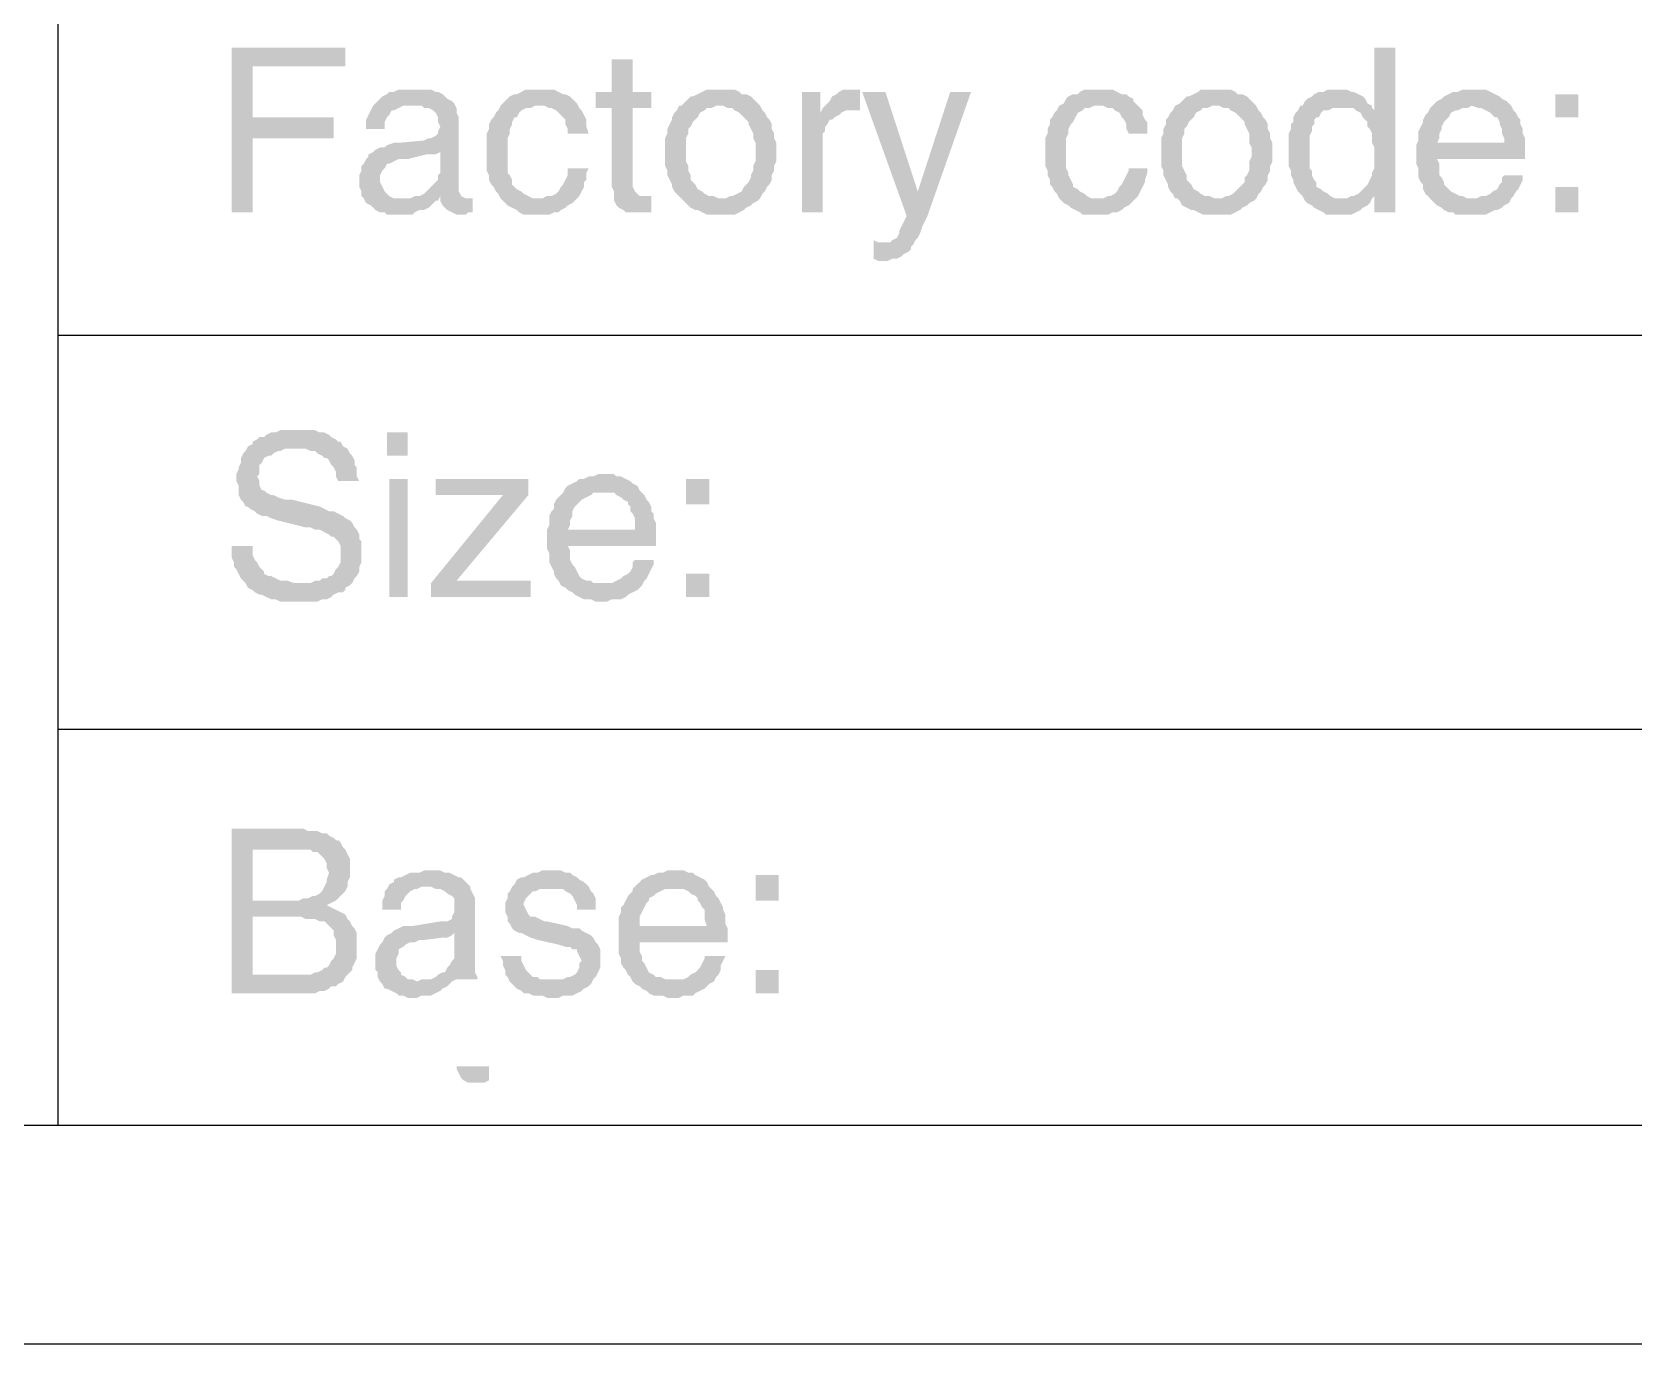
# Model space of a CAD drawing. Header units: inches. Extents: x 3613 to 8393, y -2205 to -794.
# Drawn here: x 7024.65 to 7055.84, y -1185.65 to -1160.09 of the extents above; entities that cross this region are included whole.
import ezdxf

# ---------------------------------------------------------------- set-up
doc = ezdxf.new("R2010")
doc.units = ezdxf.units.IN
doc.header["$MEASUREMENT"] = 0

msp = doc.modelspace()

# ---------------------------------------------------------------- hatches: boundary and pattern name
at = {"transparency": 33554559}
for points in [[(7030.744, -1160.4), (7028.532, -1160.4), (7028.532, -1163.604), (7028.939, -1163.604), (7028.939, -1162.16), (7030.518, -1162.16), (7030.518, -1161.754), (7028.939, -1161.754), (7028.939, -1160.761), (7030.744, -1160.761), (7030.744, -1160.581)], [(7051.189, -1160.4), (7050.782, -1160.4), (7050.782, -1161.619), (7050.421, -1161.619), (7050.512, -1161.664), (7050.557, -1161.754), (7050.602, -1161.799), (7050.647, -1161.844), (7050.647, -1161.935), (7050.692, -1161.98), (7050.737, -1162.07), (7050.737, -1162.25), (7050.782, -1162.341), (7050.782, -1162.747), (7050.737, -1162.837), (7050.737, -1162.882), (7050.692, -1162.973), (7050.647, -1163.063), (7050.602, -1163.108), (7050.602, -1163.108), (7050.512, -1163.198), (7050.467, -1163.243), (7050.376, -1163.288), (7050.782, -1163.288), (7050.782, -1163.604), (7051.189, -1163.604)], [(7036.34, -1160.626), (7035.934, -1160.626), (7035.934, -1161.258), (7035.618, -1161.258), (7035.618, -1161.573), (7035.934, -1161.573), (7035.934, -1163.108), (7035.979, -1163.198), (7035.979, -1163.379), (7036.024, -1163.469), (7036.069, -1163.514), (7036.069, -1163.514), (7036.16, -1163.559), (7036.205, -1163.604), (7036.701, -1163.604), (7036.701, -1163.288), (7036.476, -1163.288), (7036.43, -1163.243), (7036.385, -1163.198), (7036.34, -1163.108), (7036.34, -1161.573), (7036.701, -1161.573), (7036.701, -1161.258), (7036.34, -1161.258)], [(7032.865, -1161.483), (7032.053, -1161.528), (7032.233, -1161.528), (7032.278, -1161.573), (7032.369, -1161.573), (7032.459, -1161.619), (7032.504, -1161.664), (7032.549, -1161.754), (7032.549, -1161.844), (7032.594, -1161.935), (7032.594, -1161.935), (7032.549, -1162.025), (7032.549, -1162.07), (7032.504, -1162.115), (7032.414, -1162.16), (7032.369, -1162.16), (7032.278, -1162.205), (7031.782, -1162.25), (7031.692, -1162.25), (7031.556, -1162.296), (7031.511, -1162.341), (7031.421, -1162.341), (7031.331, -1162.386), (7032.594, -1162.431), (7032.594, -1162.837), (7032.594, -1162.837), (7032.549, -1162.882), (7032.549, -1162.973), (7032.504, -1163.018), (7032.414, -1163.108), (7032.369, -1163.153), (7032.323, -1163.198), (7032.278, -1163.243), (7032.188, -1163.288), (7032.098, -1163.288), (7032.007, -1163.334), (7031.105, -1163.334), (7031.15, -1163.424), (7031.24, -1163.469), (7031.285, -1163.514), (7031.331, -1163.559), (7031.421, -1163.604), (7031.511, -1163.604), (7031.556, -1163.65), (7032.053, -1163.65), (7032.098, -1163.604), (7032.188, -1163.559), (7032.278, -1163.559), (7032.369, -1163.514), (7032.414, -1163.469), (7032.504, -1163.379), (7032.549, -1163.379), (7032.594, -1163.288), (7033, -1163.288), (7032.955, -1163.198), (7032.955, -1161.754), (7032.91, -1161.664), (7032.91, -1161.573)], [(7032.098, -1161.212), (7031.782, -1161.212), (7031.692, -1161.258), (7031.601, -1161.258), (7031.556, -1161.303), (7031.466, -1161.348), (7031.421, -1161.393), (7031.376, -1161.438), (7031.331, -1161.483), (7031.285, -1161.528), (7031.24, -1161.619), (7031.195, -1161.709), (7031.15, -1161.799), (7031.15, -1161.98), (7031.511, -1161.98), (7031.511, -1161.844), (7031.556, -1161.754), (7031.601, -1161.709), (7031.646, -1161.619), (7031.692, -1161.619), (7031.782, -1161.573), (7031.872, -1161.528), (7032.053, -1161.528), (7032.865, -1161.483), (7032.82, -1161.438), (7032.73, -1161.393), (7032.684, -1161.348), (7032.639, -1161.303), (7032.549, -1161.258), (7032.504, -1161.258), (7032.414, -1161.212), (7032.188, -1161.212)], [(7034.535, -1161.212), (7034.264, -1161.212), (7034.174, -1161.258), (7034.084, -1161.303), (7034.038, -1161.303), (7033.948, -1161.348), (7033.903, -1161.393), (7033.813, -1161.483), (7033.768, -1161.528), (7034.625, -1161.528), (7034.715, -1161.573), (7034.761, -1161.573), (7034.851, -1161.619), (7034.896, -1161.664), (7034.986, -1161.754), (7035.031, -1161.799), (7035.031, -1161.889), (7035.076, -1161.98), (7035.076, -1162.07), (7035.483, -1162.07), (7035.438, -1161.935), (7035.438, -1161.799), (7035.392, -1161.709), (7035.347, -1161.619), (7035.302, -1161.573), (7035.257, -1161.483), (7035.212, -1161.438), (7035.167, -1161.393), (7035.122, -1161.348), (7035.031, -1161.303), (7034.986, -1161.303), (7034.896, -1161.258), (7034.806, -1161.212), (7034.625, -1161.212)], [(7038.055, -1161.212), (7037.784, -1161.212), (7037.694, -1161.258), (7037.604, -1161.303), (7037.514, -1161.348), (7037.468, -1161.348), (7037.378, -1161.438), (7037.333, -1161.483), (7037.288, -1161.528), (7037.243, -1161.528), (7037.198, -1161.619), (7037.153, -1161.664), (7037.107, -1161.754), (7037.107, -1161.799), (7037.062, -1161.889), (7037.017, -1161.98), (7037.017, -1162.07), (7036.972, -1162.16), (7036.972, -1162.431), (7036.972, -1162.702), (7037.017, -1162.792), (7037.017, -1162.882), (7037.062, -1162.973), (7037.107, -1163.063), (7037.107, -1163.108), (7037.153, -1163.198), (7037.198, -1163.243), (7037.288, -1163.334), (7038.055, -1163.334), (7038.01, -1163.334), (7037.92, -1163.288), (7037.83, -1163.288), (7037.739, -1163.243), (7037.694, -1163.198), (7037.604, -1163.153), (7037.559, -1163.063), (7037.514, -1163.018), (7037.468, -1162.973), (7037.468, -1162.882), (7037.423, -1162.792), (7037.423, -1162.702), (7037.378, -1162.611), (7037.378, -1162.16), (7037.423, -1162.07), (7037.423, -1161.98), (7037.468, -1161.935), (7037.514, -1161.844), (7037.559, -1161.799), (7037.604, -1161.754), (7037.649, -1161.664), (7037.739, -1161.619), (7037.784, -1161.573), (7037.875, -1161.573), (7037.965, -1161.528), (7038.822, -1161.528), (7038.777, -1161.483), (7038.687, -1161.393), (7038.642, -1161.348), (7038.552, -1161.303), (7038.461, -1161.303), (7038.416, -1161.258), (7038.326, -1161.212), (7038.145, -1161.212)], [(7039.996, -1161.258), (7039.635, -1161.258), (7039.635, -1163.604), (7040.041, -1163.604), (7040.041, -1162.07), (7040.086, -1162.025), (7040.086, -1161.935), (7040.131, -1161.889), (7040.176, -1161.799), (7040.222, -1161.799), (7040.267, -1161.754), (7040.357, -1161.709), (7039.996, -1161.664)], [(7040.673, -1161.212), (7040.447, -1161.212), (7040.357, -1161.258), (7040.312, -1161.303), (7040.222, -1161.348), (7040.176, -1161.438), (7040.131, -1161.483), (7040.086, -1161.528), (7040.041, -1161.573), (7040.673, -1161.619), (7040.763, -1161.619), (7040.763, -1161.212), (7040.763, -1161.212)], [(7041.26, -1161.258), (7040.808, -1161.258), (7041.666, -1163.65), (7041.891, -1163.198)], [(7042.929, -1161.258), (7042.523, -1161.258), (7041.891, -1163.198), (7041.666, -1163.65), (7041.666, -1163.695), (7041.666, -1163.695), (7041.621, -1163.785), (7041.576, -1163.875), (7041.53, -1163.965), (7041.53, -1164.011), (7041.485, -1164.101), (7041.395, -1164.146), (7041.35, -1164.191), (7041.26, -1164.191), (7041.801, -1164.236), (7041.846, -1164.146), (7041.891, -1164.101), (7041.937, -1164.011), (7041.982, -1163.875), (7042.027, -1163.785), (7042.072, -1163.695)], [(7045.412, -1161.212), (7045.141, -1161.212), (7045.051, -1161.258), (7045.006, -1161.303), (7044.915, -1161.303), (7044.825, -1161.348), (7044.78, -1161.393), (7044.735, -1161.483), (7044.644, -1161.528), (7045.502, -1161.528), (7045.592, -1161.573), (7045.683, -1161.573), (7045.728, -1161.619), (7045.818, -1161.664), (7045.863, -1161.754), (7045.908, -1161.799), (7045.953, -1161.889), (7045.953, -1161.98), (7045.998, -1162.07), (7046.36, -1162.07), (7046.36, -1161.844), (7046.314, -1161.799), (7046.269, -1161.709), (7046.269, -1161.619), (7046.224, -1161.573), (7046.134, -1161.483), (7046.089, -1161.438), (7046.089, -1161.393), (7045.998, -1161.348), (7045.953, -1161.303), (7045.863, -1161.303), (7045.773, -1161.258), (7045.683, -1161.212), (7045.502, -1161.212)], [(7047.713, -1161.212), (7047.398, -1161.212), (7047.352, -1161.258), (7047.262, -1161.303), (7047.172, -1161.348), (7047.127, -1161.348), (7047.037, -1161.438), (7046.991, -1161.483), (7046.901, -1161.528), (7046.901, -1161.528), (7046.856, -1161.619), (7046.811, -1161.664), (7046.766, -1161.754), (7046.721, -1161.799), (7046.721, -1161.889), (7046.675, -1161.98), (7046.675, -1162.07), (7046.63, -1162.16), (7046.63, -1162.431), (7046.63, -1162.702), (7046.675, -1162.792), (7046.675, -1162.882), (7046.721, -1162.973), (7046.766, -1163.063), (7046.766, -1163.108), (7046.811, -1163.198), (7046.856, -1163.243), (7046.901, -1163.334), (7047.713, -1163.334), (7047.668, -1163.334), (7047.578, -1163.288), (7047.488, -1163.288), (7047.398, -1163.243), (7047.352, -1163.198), (7047.262, -1163.153), (7047.217, -1163.063), (7047.172, -1163.018), (7047.127, -1162.973), (7047.127, -1162.882), (7047.082, -1162.792), (7047.037, -1162.702), (7047.037, -1162.16), (7047.082, -1162.07), (7047.082, -1161.98), (7047.127, -1161.935), (7047.172, -1161.844), (7047.217, -1161.799), (7047.262, -1161.754), (7047.307, -1161.664), (7047.398, -1161.619), (7047.443, -1161.573), (7047.533, -1161.573), (7047.623, -1161.528), (7048.481, -1161.528), (7048.436, -1161.483), (7048.345, -1161.393), (7048.3, -1161.348), (7048.21, -1161.303), (7048.12, -1161.303), (7048.075, -1161.258), (7047.984, -1161.212), (7047.804, -1161.212)], [(7050.06, -1161.212), (7049.88, -1161.212), (7049.79, -1161.258), (7049.699, -1161.258), (7049.609, -1161.303), (7049.564, -1161.348), (7049.474, -1161.393), (7049.429, -1161.438), (7049.383, -1161.528), (7049.338, -1161.528), (7050.151, -1161.573), (7050.376, -1161.573), (7050.421, -1161.619), (7050.782, -1161.619), (7050.737, -1161.573), (7050.737, -1161.528), (7050.647, -1161.483), (7050.602, -1161.393), (7050.557, -1161.348), (7050.467, -1161.303), (7050.376, -1161.258), (7050.331, -1161.258), (7050.241, -1161.212), (7050.151, -1161.212)], [(7052.723, -1161.212), (7052.497, -1161.212), (7052.407, -1161.258), (7052.317, -1161.258), (7052.227, -1161.303), (7052.136, -1161.348), (7052.091, -1161.393), (7052.001, -1161.438), (7051.956, -1161.483), (7051.911, -1161.528), (7052.678, -1161.528), (7052.813, -1161.573), (7052.859, -1161.573), (7052.949, -1161.619), (7053.039, -1161.664), (7053.084, -1161.709), (7053.129, -1161.754), (7053.174, -1161.754), (7053.22, -1161.844), (7053.22, -1161.889), (7053.265, -1161.98), (7053.265, -1162.07), (7053.31, -1162.16), (7053.31, -1162.25), (7052.001, -1162.25), (7051.595, -1162.296), (7051.595, -1162.657), (7051.64, -1162.747), (7051.64, -1162.927), (7051.685, -1163.018), (7051.73, -1163.063), (7051.73, -1163.153), (7051.775, -1163.243), (7051.821, -1163.288), (7051.866, -1163.334), (7052.678, -1163.334), (7052.588, -1163.334), (7052.497, -1163.288), (7052.452, -1163.288), (7052.362, -1163.243), (7052.272, -1163.198), (7052.227, -1163.153), (7052.182, -1163.108), (7052.136, -1163.063), (7052.136, -1163.018), (7052.091, -1162.927), (7052.046, -1162.882), (7052.046, -1162.657), (7052.001, -1162.566), (7053.716, -1162.566), (7053.716, -1162.16), (7053.671, -1162.07), (7053.671, -1161.98), (7053.626, -1161.889), (7053.626, -1161.799), (7053.581, -1161.754), (7053.536, -1161.664), (7053.49, -1161.619), (7053.445, -1161.528), (7053.4, -1161.483), (7053.355, -1161.438), (7053.265, -1161.393), (7053.22, -1161.348), (7053.129, -1161.303), (7053.039, -1161.258), (7052.949, -1161.212), (7052.813, -1161.212)], [(7054.754, -1161.754), (7054.754, -1161.303), (7054.303, -1161.303), (7054.303, -1161.754)], [(7033.768, -1161.528), (7033.723, -1161.619), (7033.677, -1161.664), (7033.632, -1161.754), (7033.587, -1161.799), (7033.542, -1161.889), (7033.542, -1161.98), (7033.497, -1162.07), (7033.497, -1162.792), (7033.542, -1162.882), (7033.542, -1162.973), (7033.587, -1163.063), (7033.632, -1163.108), (7033.677, -1163.198), (7033.723, -1163.243), (7033.768, -1163.334), (7034.49, -1163.334), (7034.399, -1163.334), (7034.309, -1163.288), (7034.219, -1163.243), (7034.174, -1163.198), (7034.084, -1163.153), (7034.038, -1163.108), (7033.993, -1163.063), (7033.993, -1162.973), (7033.948, -1162.882), (7033.903, -1162.837), (7033.903, -1162.16), (7033.948, -1162.07), (7033.948, -1161.98), (7033.993, -1161.889), (7033.993, -1161.844), (7034.038, -1161.754), (7034.084, -1161.754), (7034.129, -1161.664), (7034.174, -1161.619), (7034.264, -1161.573), (7034.354, -1161.573), (7034.445, -1161.528), (7034.535, -1161.528)], [(7038.822, -1161.528), (7038.055, -1161.528), (7038.1, -1161.528), (7038.191, -1161.573), (7038.281, -1161.573), (7038.326, -1161.619), (7038.416, -1161.664), (7038.461, -1161.709), (7038.552, -1161.799), (7038.597, -1161.844), (7038.597, -1161.889), (7038.642, -1161.98), (7038.687, -1162.07), (7038.687, -1162.16), (7038.732, -1162.25), (7038.732, -1162.611), (7038.687, -1162.702), (7038.687, -1162.792), (7038.642, -1162.882), (7038.642, -1162.927), (7038.597, -1163.018), (7038.552, -1163.063), (7038.507, -1163.108), (7038.461, -1163.198), (7038.371, -1163.243), (7038.281, -1163.288), (7038.236, -1163.288), (7038.145, -1163.334), (7037.288, -1163.334), (7037.333, -1163.379), (7037.423, -1163.469), (7037.468, -1163.514), (7037.559, -1163.559), (7037.604, -1163.559), (7037.694, -1163.604), (7037.784, -1163.65), (7038.326, -1163.65), (7038.416, -1163.604), (7038.507, -1163.559), (7038.552, -1163.514), (7038.642, -1163.469), (7038.687, -1163.424), (7038.777, -1163.379), (7038.822, -1163.334), (7038.822, -1163.334), (7038.868, -1163.243), (7038.913, -1163.198), (7038.958, -1163.108), (7039.003, -1163.063), (7039.048, -1162.973), (7039.048, -1162.882), (7039.093, -1162.792), (7039.093, -1162.702), (7039.138, -1162.611), (7039.138, -1162.431), (7039.138, -1162.25), (7039.093, -1162.16), (7039.093, -1162.07), (7039.048, -1161.98), (7039.048, -1161.889), (7039.003, -1161.799), (7038.958, -1161.754), (7038.913, -1161.664), (7038.868, -1161.619)], [(7040.041, -1161.573), (7039.996, -1161.664), (7040.357, -1161.709), (7040.402, -1161.664), (7040.492, -1161.619), (7040.673, -1161.619)], [(7044.644, -1161.528), (7044.599, -1161.619), (7044.554, -1161.664), (7044.509, -1161.754), (7044.464, -1161.799), (7044.464, -1161.889), (7044.419, -1161.98), (7044.419, -1162.07), (7044.374, -1162.16), (7044.374, -1162.702), (7044.419, -1162.792), (7044.419, -1162.882), (7044.464, -1162.973), (7044.464, -1163.063), (7044.509, -1163.108), (7044.554, -1163.198), (7044.599, -1163.243), (7044.644, -1163.334), (7045.412, -1163.334), (7045.276, -1163.334), (7045.186, -1163.288), (7045.141, -1163.243), (7045.051, -1163.198), (7045.006, -1163.153), (7044.915, -1163.108), (7044.915, -1163.063), (7044.87, -1162.973), (7044.825, -1162.882), (7044.825, -1162.837), (7044.78, -1162.747), (7044.78, -1162.16), (7044.825, -1162.07), (7044.825, -1161.98), (7044.87, -1161.889), (7044.915, -1161.844), (7044.96, -1161.754), (7044.96, -1161.754), (7045.006, -1161.664), (7045.096, -1161.619), (7045.141, -1161.573), (7045.231, -1161.573), (7045.321, -1161.528), (7045.412, -1161.528)], [(7048.481, -1161.528), (7047.713, -1161.528), (7047.759, -1161.528), (7047.849, -1161.573), (7047.939, -1161.573), (7047.984, -1161.619), (7048.075, -1161.664), (7048.12, -1161.709), (7048.21, -1161.799), (7048.255, -1161.844), (7048.255, -1161.889), (7048.3, -1161.98), (7048.345, -1162.07), (7048.345, -1162.25), (7048.39, -1162.341), (7048.39, -1162.521), (7048.345, -1162.611), (7048.345, -1162.792), (7048.3, -1162.882), (7048.255, -1162.927), (7048.255, -1163.018), (7048.21, -1163.063), (7048.165, -1163.108), (7048.075, -1163.198), (7048.029, -1163.243), (7047.939, -1163.288), (7047.894, -1163.288), (7047.804, -1163.334), (7046.946, -1163.334), (7046.991, -1163.379), (7047.037, -1163.469), (7047.127, -1163.514), (7047.217, -1163.559), (7047.262, -1163.559), (7047.352, -1163.604), (7047.443, -1163.65), (7047.984, -1163.65), (7048.075, -1163.604), (7048.165, -1163.559), (7048.21, -1163.514), (7048.3, -1163.469), (7048.345, -1163.424), (7048.436, -1163.379), (7048.481, -1163.334), (7048.481, -1163.334), (7048.526, -1163.243), (7048.571, -1163.198), (7048.616, -1163.108), (7048.661, -1163.063), (7048.706, -1162.973), (7048.706, -1162.882), (7048.752, -1162.792), (7048.752, -1162.702), (7048.797, -1162.611), (7048.797, -1162.431), (7048.797, -1162.25), (7048.752, -1162.16), (7048.752, -1162.07), (7048.706, -1161.98), (7048.706, -1161.889), (7048.661, -1161.799), (7048.616, -1161.754), (7048.571, -1161.664), (7048.526, -1161.619)], [(7049.338, -1161.528), (7049.293, -1161.619), (7049.248, -1161.664), (7049.203, -1161.754), (7049.203, -1161.844), (7049.158, -1161.889), (7049.158, -1161.98), (7049.113, -1162.07), (7049.113, -1162.702), (7049.158, -1162.792), (7049.158, -1162.882), (7049.203, -1162.973), (7049.203, -1163.018), (7049.248, -1163.108), (7049.293, -1163.198), (7049.338, -1163.243), (7049.383, -1163.288), (7049.429, -1163.379), (7049.474, -1163.424), (7049.564, -1163.469), (7049.609, -1163.514), (7049.699, -1163.559), (7049.79, -1163.604), (7049.835, -1163.65), (7050.331, -1163.65), (7050.421, -1163.604), (7050.512, -1163.559), (7050.557, -1163.514), (7050.647, -1163.469), (7050.692, -1163.424), (7050.737, -1163.334), (7050.015, -1163.334), (7049.925, -1163.288), (7049.88, -1163.243), (7049.79, -1163.198), (7049.744, -1163.153), (7049.654, -1163.108), (7049.654, -1163.018), (7049.609, -1162.973), (7049.564, -1162.882), (7049.564, -1162.792), (7049.519, -1162.747), (7049.519, -1162.115), (7049.564, -1162.025), (7049.564, -1161.935), (7049.609, -1161.889), (7049.609, -1161.799), (7049.654, -1161.754), (7049.699, -1161.754), (7049.744, -1161.664), (7049.79, -1161.619), (7049.88, -1161.619), (7049.97, -1161.573), (7050.151, -1161.573)], [(7051.911, -1161.528), (7051.866, -1161.573), (7051.821, -1161.664), (7051.775, -1161.709), (7051.73, -1161.799), (7051.73, -1161.844), (7051.685, -1161.935), (7051.64, -1162.025), (7051.64, -1162.205), (7051.595, -1162.296), (7052.001, -1162.25), (7052.046, -1162.16), (7052.046, -1162.07), (7052.091, -1161.98), (7052.091, -1161.935), (7052.136, -1161.844), (7052.182, -1161.799), (7052.227, -1161.754), (7052.272, -1161.664), (7052.362, -1161.619), (7052.407, -1161.619), (7052.497, -1161.573), (7052.588, -1161.573), (7052.678, -1161.528)], [(7031.331, -1162.386), (7031.285, -1162.431), (7031.195, -1162.476), (7031.195, -1162.521), (7031.15, -1162.566), (7031.105, -1162.657), (7031.06, -1162.702), (7031.06, -1162.792), (7031.015, -1162.882), (7031.015, -1163.108), (7031.06, -1163.198), (7031.06, -1163.288), (7031.105, -1163.334), (7031.827, -1163.334), (7031.692, -1163.334), (7031.601, -1163.288), (7031.556, -1163.243), (7031.511, -1163.198), (7031.466, -1163.108), (7031.421, -1163.018), (7031.421, -1162.882), (7031.466, -1162.792), (7031.511, -1162.747), (7031.556, -1162.657), (7031.601, -1162.657), (7031.692, -1162.611), (7031.782, -1162.566), (7031.962, -1162.566), (7032.323, -1162.476), (7032.504, -1162.476), (7032.594, -1162.431)], [(7035.483, -1162.747), (7035.076, -1162.747), (7035.076, -1162.882), (7035.031, -1162.973), (7034.986, -1163.063), (7034.941, -1163.108), (7034.896, -1163.198), (7034.851, -1163.243), (7034.761, -1163.288), (7034.67, -1163.288), (7034.58, -1163.334), (7033.768, -1163.334), (7033.813, -1163.379), (7033.858, -1163.424), (7033.903, -1163.469), (7033.993, -1163.514), (7034.084, -1163.559), (7034.129, -1163.604), (7034.219, -1163.65), (7034.715, -1163.65), (7034.806, -1163.604), (7034.896, -1163.604), (7034.941, -1163.559), (7035.031, -1163.514), (7035.076, -1163.469), (7035.167, -1163.424), (7035.212, -1163.379), (7035.257, -1163.334), (7035.302, -1163.288), (7035.347, -1163.198), (7035.392, -1163.108), (7035.392, -1163.018), (7035.438, -1162.973), (7035.438, -1162.837)], [(7046.36, -1162.747), (7045.998, -1162.747), (7045.998, -1162.792), (7045.953, -1162.882), (7045.908, -1162.973), (7045.863, -1163.063), (7045.818, -1163.108), (7045.773, -1163.198), (7045.728, -1163.243), (7045.637, -1163.288), (7045.592, -1163.288), (7045.502, -1163.334), (7044.644, -1163.334), (7044.69, -1163.379), (7044.735, -1163.424), (7044.825, -1163.469), (7044.87, -1163.514), (7044.96, -1163.559), (7045.051, -1163.604), (7045.096, -1163.65), (7045.592, -1163.65), (7045.683, -1163.604), (7045.773, -1163.604), (7045.863, -1163.559), (7045.908, -1163.514), (7045.998, -1163.469), (7046.044, -1163.424), (7046.089, -1163.379), (7046.134, -1163.334), (7046.179, -1163.288), (7046.224, -1163.198), (7046.269, -1163.108), (7046.314, -1163.018), (7046.314, -1162.973), (7046.36, -1162.837)], [(7053.671, -1162.882), (7053.31, -1162.882), (7053.265, -1162.927), (7053.265, -1163.018), (7053.22, -1163.063), (7053.174, -1163.153), (7053.084, -1163.198), (7053.039, -1163.243), (7052.949, -1163.288), (7052.859, -1163.288), (7052.768, -1163.334), (7051.866, -1163.334), (7051.956, -1163.424), (7052.001, -1163.469), (7052.091, -1163.514), (7052.136, -1163.559), (7052.227, -1163.604), (7052.317, -1163.604), (7052.362, -1163.65), (7052.949, -1163.65), (7053.039, -1163.604), (7053.129, -1163.559), (7053.174, -1163.559), (7053.265, -1163.514), (7053.31, -1163.469), (7053.4, -1163.424), (7053.445, -1163.334), (7053.49, -1163.288), (7053.536, -1163.198), (7053.581, -1163.153), (7053.626, -1163.063), (7053.671, -1162.973)], [(7033, -1163.288), (7032.594, -1163.288), (7032.594, -1163.379), (7033.091, -1163.334), (7033.091, -1163.334)], [(7033.226, -1163.334), (7033.091, -1163.334), (7032.594, -1163.379), (7032.639, -1163.469), (7032.684, -1163.514), (7032.684, -1163.514), (7032.73, -1163.559), (7032.82, -1163.604), (7032.91, -1163.65), (7033.091, -1163.65), (7033.136, -1163.604), (7033.226, -1163.604)], [(7050.376, -1163.288), (7050.331, -1163.288), (7050.241, -1163.334), (7050.151, -1163.334), (7050.737, -1163.334), (7050.782, -1163.288)], [(7054.754, -1163.604), (7054.754, -1163.108), (7054.303, -1163.108), (7054.303, -1163.604)], [(7041.034, -1164.146), (7041.034, -1164.507), (7041.034, -1164.507), (7041.124, -1164.552), (7041.305, -1164.552), (7041.395, -1164.507), (7041.485, -1164.507), (7041.576, -1164.462), (7041.621, -1164.417), (7041.711, -1164.372), (7041.756, -1164.327), (7041.756, -1164.281), (7041.801, -1164.236), (7041.26, -1164.191), (7041.124, -1164.191)], [(7029.796, -1167.847), (7029.48, -1167.847), (7029.39, -1167.892), (7029.3, -1167.892), (7029.209, -1167.937), (7029.164, -1167.982), (7029.074, -1167.982), (7029.029, -1168.027), (7028.939, -1168.072), (7028.939, -1168.118), (7028.848, -1168.163), (7029.796, -1168.208), (7029.977, -1168.208), (7030.067, -1168.253), (7030.157, -1168.253), (7030.202, -1168.298), (7030.292, -1168.343), (7030.338, -1168.388), (7030.383, -1168.388), (7030.428, -1168.434), (7030.473, -1168.524), (7030.518, -1168.569), (7030.563, -1168.659), (7030.563, -1168.749), (7030.608, -1168.84), (7031.015, -1168.84), (7030.969, -1168.749), (7030.969, -1168.569), (7030.924, -1168.524), (7030.924, -1168.434), (7030.879, -1168.343), (7030.834, -1168.298), (7030.789, -1168.208), (7030.699, -1168.163), (7030.654, -1168.072), (7030.608, -1168.072), (7030.563, -1168.027), (7030.473, -1167.982), (7030.428, -1167.937), (7030.338, -1167.892), (7030.247, -1167.892), (7030.157, -1167.847), (7029.886, -1167.847)], [(7031.962, -1168.343), (7031.962, -1167.892), (7031.556, -1167.892), (7031.556, -1168.343)], [(7028.848, -1168.163), (7028.803, -1168.253), (7028.758, -1168.298), (7028.713, -1168.388), (7028.713, -1168.479), (7028.668, -1168.569), (7028.668, -1168.614), (7028.623, -1168.704), (7028.623, -1168.84), (7028.623, -1168.84), (7028.668, -1168.93), (7028.668, -1169.111), (7028.713, -1169.201), (7028.758, -1169.246), (7028.803, -1169.336), (7028.848, -1169.336), (7028.893, -1169.381), (7028.984, -1169.426), (7029.029, -1169.472), (7029.119, -1169.517), (7029.209, -1169.517), (7029.3, -1169.562), (7029.435, -1169.607), (7029.977, -1169.742), (7030.067, -1169.742), (7030.157, -1169.787), (7030.247, -1169.787), (7030.338, -1169.833), (7030.428, -1169.878), (7030.473, -1169.923), (7030.518, -1169.923), (7030.563, -1169.968), (7030.608, -1170.013), (7030.654, -1170.103), (7030.654, -1170.419), (7030.608, -1170.51), (7030.563, -1170.555), (7030.518, -1170.645), (7030.473, -1170.69), (7030.428, -1170.69), (7030.383, -1170.735), (7030.292, -1170.735), (7030.247, -1170.78), (7030.157, -1170.78), (7030.067, -1170.826), (7028.803, -1170.826), (7028.848, -1170.916), (7028.939, -1170.961), (7028.984, -1171.006), (7029.074, -1171.051), (7029.119, -1171.051), (7029.209, -1171.096), (7029.3, -1171.141), (7029.39, -1171.141), (7029.48, -1171.187), (7030.202, -1171.187), (7030.292, -1171.141), (7030.383, -1171.141), (7030.473, -1171.096), (7030.518, -1171.051), (7030.608, -1171.006), (7030.699, -1171.006), (7030.744, -1170.961), (7030.744, -1170.916), (7030.834, -1170.871), (7030.879, -1170.826), (7030.924, -1170.735), (7030.969, -1170.69), (7031.015, -1170.6), (7031.015, -1170.51), (7031.06, -1170.419), (7031.06, -1170.239), (7031.06, -1170.013), (7031.015, -1169.968), (7031.015, -1169.878), (7030.969, -1169.787), (7030.924, -1169.742), (7030.879, -1169.652), (7030.879, -1169.652), (7030.834, -1169.607), (7030.744, -1169.562), (7030.699, -1169.517), (7030.608, -1169.472), (7030.518, -1169.426), (7030.428, -1169.426), (7030.338, -1169.381), (7030.247, -1169.336), (7029.706, -1169.201), (7029.57, -1169.201), (7029.435, -1169.156), (7029.345, -1169.111), (7029.3, -1169.111), (7029.209, -1169.065), (7029.164, -1169.02), (7029.119, -1169.02), (7029.074, -1168.93), (7029.074, -1168.84), (7029.029, -1168.749), (7029.074, -1168.704), (7029.074, -1168.524), (7029.119, -1168.479), (7029.164, -1168.388), (7029.254, -1168.343), (7029.3, -1168.343), (7029.345, -1168.298), (7029.435, -1168.253), (7029.48, -1168.253), (7029.57, -1168.208), (7029.796, -1168.208)], [(7031.962, -1171.096), (7031.962, -1168.795), (7031.601, -1168.795), (7031.601, -1171.096)], [(7034.309, -1168.795), (7032.504, -1168.795), (7032.504, -1169.111), (7033.813, -1169.111), (7032.414, -1170.826), (7032.414, -1171.096), (7034.354, -1171.096), (7034.354, -1170.78), (7032.91, -1170.78), (7034.309, -1169.111), (7034.309, -1168.93)], [(7035.799, -1168.704), (7035.663, -1168.704), (7035.573, -1168.749), (7035.483, -1168.749), (7035.392, -1168.795), (7035.302, -1168.795), (7035.257, -1168.84), (7035.167, -1168.885), (7035.076, -1168.93), (7035.031, -1168.975), (7034.986, -1169.065), (7035.979, -1169.065), (7036.024, -1169.111), (7036.115, -1169.156), (7036.16, -1169.201), (7036.25, -1169.246), (7036.25, -1169.291), (7036.295, -1169.336), (7036.295, -1169.426), (7036.34, -1169.472), (7036.385, -1169.562), (7036.385, -1169.787), (7034.67, -1169.787), (7034.67, -1170.149), (7034.715, -1170.239), (7034.715, -1170.419), (7034.761, -1170.51), (7034.806, -1170.6), (7034.806, -1170.645), (7034.851, -1170.735), (7034.896, -1170.78), (7034.941, -1170.871), (7035.753, -1170.826), (7035.573, -1170.826), (7035.528, -1170.78), (7035.438, -1170.78), (7035.347, -1170.735), (7035.302, -1170.69), (7035.257, -1170.6), (7035.257, -1170.6), (7035.212, -1170.51), (7035.167, -1170.464), (7035.122, -1170.374), (7035.122, -1170.194), (7035.076, -1170.103), (7036.791, -1170.103), (7036.791, -1169.652), (7036.746, -1169.562), (7036.746, -1169.472), (7036.701, -1169.426), (7036.701, -1169.336), (7036.656, -1169.246), (7036.611, -1169.201), (7036.566, -1169.111), (7036.521, -1169.065), (7036.476, -1169.02), (7036.43, -1168.93), (7036.34, -1168.885), (7036.295, -1168.84), (7036.205, -1168.795), (7036.115, -1168.749), (7036.024, -1168.749), (7035.979, -1168.704), (7035.889, -1168.704)], [(7037.83, -1169.291), (7037.83, -1168.795), (7037.378, -1168.795), (7037.378, -1169.291)], [(7034.986, -1169.065), (7034.941, -1169.111), (7034.896, -1169.156), (7034.851, -1169.201), (7034.806, -1169.291), (7034.806, -1169.381), (7034.761, -1169.426), (7034.715, -1169.517), (7034.715, -1169.697), (7034.67, -1169.787), (7035.076, -1169.787), (7035.122, -1169.697), (7035.122, -1169.607), (7035.167, -1169.517), (7035.167, -1169.426), (7035.212, -1169.336), (7035.257, -1169.291), (7035.302, -1169.246), (7035.347, -1169.201), (7035.438, -1169.156), (7035.528, -1169.111), (7035.573, -1169.065), (7035.753, -1169.065)], [(7028.939, -1170.103), (7028.532, -1170.103), (7028.532, -1170.329), (7028.577, -1170.419), (7028.577, -1170.51), (7028.623, -1170.555), (7028.668, -1170.645), (7028.713, -1170.735), (7028.758, -1170.78), (7028.803, -1170.826), (7029.841, -1170.826), (7029.751, -1170.826), (7029.615, -1170.78), (7029.48, -1170.78), (7029.39, -1170.735), (7029.3, -1170.69), (7029.254, -1170.69), (7029.164, -1170.645), (7029.164, -1170.6), (7029.119, -1170.555), (7029.074, -1170.51), (7029.029, -1170.419), (7028.984, -1170.374), (7028.939, -1170.284), (7028.939, -1170.194)], [(7036.746, -1170.374), (7036.385, -1170.374), (7036.34, -1170.419), (7036.34, -1170.51), (7036.295, -1170.6), (7036.25, -1170.645), (7036.16, -1170.69), (7036.115, -1170.735), (7036.024, -1170.78), (7035.934, -1170.826), (7035.753, -1170.826), (7034.941, -1170.871), (7034.941, -1170.871), (7035.031, -1170.916), (7035.076, -1170.961), (7035.167, -1171.006), (7035.212, -1171.051), (7035.302, -1171.096), (7035.392, -1171.141), (7035.528, -1171.141), (7035.618, -1171.187), (7035.844, -1171.187), (7035.934, -1171.141), (7036.115, -1171.141), (7036.205, -1171.096), (7036.25, -1171.051), (7036.34, -1171.006), (7036.43, -1170.961), (7036.476, -1170.916), (7036.521, -1170.871), (7036.566, -1170.78), (7036.611, -1170.735), (7036.656, -1170.645), (7036.701, -1170.555), (7036.746, -1170.464)], [(7037.83, -1171.096), (7037.83, -1170.645), (7037.378, -1170.645), (7037.378, -1171.096)], [(7029.931, -1175.61), (7028.532, -1175.61), (7028.532, -1178.814), (7030.157, -1178.814), (7030.247, -1178.769), (7030.338, -1178.769), (7030.428, -1178.724), (7030.473, -1178.679), (7030.563, -1178.679), (7030.608, -1178.633), (7030.699, -1178.588), (7030.699, -1178.588), (7030.744, -1178.498), (7028.939, -1178.453), (7028.939, -1177.325), (7029.796, -1177.325), (7030.744, -1177.279), (7030.654, -1177.234), (7030.654, -1177.234), (7030.563, -1177.189), (7030.473, -1177.144), (7030.383, -1177.099), (7030.473, -1177.054), (7030.563, -1177.009), (7028.939, -1177.009), (7028.939, -1176.016), (7029.796, -1176.016), (7030.699, -1175.971), (7030.654, -1175.88), (7030.608, -1175.835), (7030.563, -1175.835), (7030.518, -1175.79), (7030.428, -1175.745), (7030.383, -1175.7), (7030.292, -1175.7), (7030.202, -1175.655), (7030.022, -1175.655)], [(7030.699, -1175.971), (7029.796, -1176.016), (7030.067, -1176.016), (7030.112, -1176.061), (7030.202, -1176.061), (7030.247, -1176.106), (7030.292, -1176.151), (7030.338, -1176.196), (7030.383, -1176.287), (7030.383, -1176.377), (7030.428, -1176.467), (7030.428, -1176.467), (7030.383, -1176.602), (7030.383, -1176.648), (7030.338, -1176.738), (7030.292, -1176.828), (7030.247, -1176.873), (7030.247, -1176.873), (7030.157, -1176.918), (7030.112, -1176.918), (7030.022, -1176.964), (7029.931, -1176.964), (7029.841, -1177.009), (7028.939, -1177.009), (7030.563, -1177.009), (7030.654, -1176.918), (7030.699, -1176.873), (7030.744, -1176.828), (7030.789, -1176.738), (7030.789, -1176.648), (7030.834, -1176.557), (7030.834, -1176.377), (7030.834, -1176.196), (7030.789, -1176.106), (7030.744, -1176.016)], [(7032.414, -1176.422), (7032.278, -1176.422), (7032.188, -1176.467), (7032.007, -1176.467), (7031.917, -1176.512), (7031.827, -1176.557), (7031.782, -1176.557), (7031.692, -1176.602), (7031.692, -1176.648), (7031.601, -1176.693), (7031.556, -1176.783), (7031.511, -1176.828), (7031.511, -1176.918), (7031.466, -1177.009), (7031.466, -1177.189), (7031.827, -1177.189), (7031.827, -1177.054), (7031.872, -1177.009), (7031.917, -1176.918), (7031.962, -1176.873), (7032.007, -1176.828), (7032.098, -1176.783), (7032.143, -1176.783), (7032.233, -1176.738), (7033.181, -1176.738), (7033.091, -1176.648), (7033.046, -1176.602), (7033, -1176.557), (7032.955, -1176.557), (7032.865, -1176.512), (7032.775, -1176.467), (7032.684, -1176.467), (7032.594, -1176.422), (7032.504, -1176.422)], [(7034.715, -1176.422), (7034.58, -1176.422), (7034.49, -1176.467), (7034.399, -1176.467), (7034.309, -1176.512), (7034.219, -1176.557), (7034.174, -1176.557), (7034.084, -1176.602), (7034.038, -1176.693), (7033.993, -1176.738), (7033.948, -1176.828), (7033.903, -1176.873), (7033.903, -1176.964), (7033.858, -1177.054), (7033.858, -1177.234), (7033.903, -1177.325), (7033.903, -1177.415), (7033.948, -1177.46), (7033.993, -1177.55), (7034.038, -1177.595), (7034.129, -1177.64), (7034.174, -1177.64), (7034.264, -1177.686), (7034.354, -1177.731), (7034.49, -1177.776), (7034.896, -1177.866), (7034.896, -1177.866), (7035.031, -1177.911), (7035.122, -1177.911), (7035.167, -1177.956), (7035.257, -1177.956), (7035.257, -1178.002), (7035.302, -1178.092), (7035.347, -1178.182), (7035.302, -1178.227), (7035.302, -1178.317), (7035.257, -1178.408), (7035.212, -1178.453), (7035.122, -1178.498), (7035.076, -1178.498), (7034.986, -1178.543), (7034.806, -1178.543), (7033.948, -1178.588), (7033.993, -1178.633), (7034.038, -1178.679), (7034.084, -1178.724), (7034.174, -1178.769), (7034.219, -1178.814), (7034.309, -1178.814), (7034.399, -1178.859), (7034.58, -1178.859), (7034.67, -1178.904), (7034.896, -1178.904), (7034.986, -1178.859), (7035.167, -1178.859), (7035.257, -1178.814), (7035.347, -1178.769), (7035.392, -1178.724), (7035.483, -1178.679), (7035.483, -1178.679), (7035.528, -1178.633), (7035.573, -1178.543), (7035.618, -1178.498), (7035.663, -1178.408), (7035.708, -1178.317), (7035.708, -1178.137), (7035.708, -1177.956), (7035.663, -1177.866), (7035.618, -1177.821), (7035.573, -1177.731), (7035.573, -1177.731), (7035.528, -1177.686), (7035.438, -1177.64), (7035.347, -1177.595), (7035.302, -1177.55), (7035.167, -1177.55), (7035.076, -1177.505), (7034.67, -1177.415), (7034.625, -1177.415), (7034.535, -1177.37), (7034.445, -1177.325), (7034.354, -1177.325), (7034.309, -1177.279), (7034.309, -1177.279), (7034.264, -1177.189), (7034.219, -1177.099), (7034.219, -1177.054), (7034.264, -1176.964), (7034.309, -1176.918), (7034.354, -1176.873), (7034.399, -1176.828), (7034.445, -1176.828), (7034.535, -1176.783), (7034.715, -1176.783), (7035.483, -1176.738), (7035.438, -1176.693), (7035.392, -1176.648), (7035.302, -1176.602), (7035.257, -1176.557), (7035.167, -1176.512), (7035.122, -1176.467), (7035.031, -1176.467), (7034.941, -1176.422), (7034.851, -1176.422)], [(7037.153, -1176.422), (7037.017, -1176.422), (7036.927, -1176.467), (7036.837, -1176.467), (7036.746, -1176.512), (7036.701, -1176.512), (7036.611, -1176.557), (7036.521, -1176.602), (7036.476, -1176.648), (7036.43, -1176.693), (7036.34, -1176.783), (7037.333, -1176.783), (7037.423, -1176.828), (7037.468, -1176.873), (7037.559, -1176.918), (7037.604, -1176.964), (7037.604, -1177.009), (7037.649, -1177.054), (7037.694, -1177.144), (7037.739, -1177.189), (7037.739, -1177.37), (7037.784, -1177.505), (7036.069, -1177.505), (7036.069, -1178.047), (7036.115, -1178.137), (7036.115, -1178.227), (7036.16, -1178.317), (7036.205, -1178.363), (7036.25, -1178.453), (7036.295, -1178.498), (7036.34, -1178.588), (7037.153, -1178.543), (7036.972, -1178.543), (7036.882, -1178.498), (7036.791, -1178.498), (7036.746, -1178.453), (7036.656, -1178.408), (7036.611, -1178.317), (7036.611, -1178.317), (7036.566, -1178.227), (7036.521, -1178.182), (7036.521, -1178.092), (7036.476, -1178.002), (7036.476, -1177.821), (7038.191, -1177.821), (7038.191, -1177.55), (7038.145, -1177.46), (7038.145, -1177.279), (7038.1, -1177.189), (7038.1, -1177.144), (7038.055, -1177.054), (7038.01, -1176.964), (7037.965, -1176.918), (7037.92, -1176.828), (7037.875, -1176.783), (7037.83, -1176.738), (7037.784, -1176.648), (7037.739, -1176.602), (7037.649, -1176.557), (7037.559, -1176.512), (7037.514, -1176.467), (7037.423, -1176.467), (7037.333, -1176.422), (7037.243, -1176.422)], [(7033.181, -1176.738), (7032.369, -1176.738), (7032.414, -1176.738), (7032.504, -1176.783), (7032.594, -1176.783), (7032.684, -1176.828), (7032.73, -1176.873), (7032.82, -1176.918), (7032.865, -1176.964), (7032.865, -1177.234), (7032.82, -1177.325), (7032.82, -1177.37), (7032.73, -1177.415), (7032.594, -1177.415), (7032.053, -1177.505), (7031.872, -1177.505), (7031.782, -1177.55), (7031.692, -1177.595), (7031.646, -1177.64), (7032.865, -1177.64), (7032.865, -1178.047), (7032.865, -1178.137), (7032.82, -1178.182), (7032.775, -1178.272), (7032.73, -1178.317), (7032.684, -1178.408), (7032.639, -1178.408), (7032.549, -1178.453), (7032.504, -1178.498), (7032.414, -1178.543), (7032.233, -1178.543), (7032.143, -1178.588), (7031.421, -1178.588), (7031.466, -1178.633), (7031.511, -1178.724), (7031.556, -1178.724), (7031.646, -1178.769), (7031.737, -1178.814), (7031.782, -1178.859), (7031.872, -1178.859), (7031.962, -1178.904), (7032.143, -1178.904), (7032.233, -1178.859), (7032.414, -1178.859), (7032.504, -1178.814), (7032.594, -1178.769), (7032.639, -1178.724), (7032.73, -1178.679), (7032.775, -1178.633), (7032.82, -1178.588), (7032.91, -1178.543), (7033.316, -1178.543), (7033.316, -1178.498), (7033.271, -1178.408), (7033.271, -1176.964), (7033.226, -1176.873), (7033.181, -1176.783)], [(7035.483, -1176.738), (7034.715, -1176.783), (7034.986, -1176.783), (7035.031, -1176.828), (7035.122, -1176.873), (7035.122, -1176.873), (7035.167, -1176.918), (7035.212, -1177.009), (7035.257, -1177.099), (7035.257, -1177.189), (7035.618, -1177.189), (7035.618, -1176.964), (7035.573, -1176.873), (7035.528, -1176.828)], [(7036.34, -1176.783), (7036.34, -1176.828), (7036.295, -1176.873), (7036.25, -1176.918), (7036.205, -1177.009), (7036.16, -1177.099), (7036.115, -1177.144), (7036.115, -1177.234), (7036.069, -1177.325), (7036.069, -1177.505), (7036.476, -1177.505), (7036.476, -1177.325), (7036.521, -1177.234), (7036.566, -1177.144), (7036.611, -1177.054), (7036.656, -1177.009), (7036.656, -1176.964), (7036.746, -1176.918), (7036.791, -1176.873), (7036.882, -1176.828), (7036.972, -1176.783), (7037.153, -1176.783)], [(7039.184, -1177.009), (7039.184, -1176.512), (7038.732, -1176.512), (7038.732, -1177.009)], [(7030.744, -1177.279), (7029.796, -1177.325), (7029.886, -1177.325), (7029.977, -1177.37), (7030.157, -1177.37), (7030.247, -1177.415), (7030.338, -1177.415), (7030.383, -1177.46), (7030.383, -1177.46), (7030.473, -1177.55), (7030.518, -1177.595), (7030.518, -1177.686), (7030.563, -1177.776), (7030.563, -1178.047), (7030.518, -1178.137), (7030.473, -1178.182), (7030.428, -1178.272), (7030.383, -1178.317), (7030.338, -1178.317), (7030.292, -1178.363), (7030.202, -1178.408), (7030.157, -1178.408), (7030.067, -1178.453), (7028.939, -1178.453), (7030.744, -1178.498), (7030.789, -1178.453), (7030.879, -1178.363), (7030.879, -1178.317), (7030.924, -1178.227), (7030.969, -1178.137), (7030.969, -1177.64), (7030.924, -1177.55), (7030.879, -1177.505), (7030.834, -1177.415), (7030.789, -1177.37)], [(7031.646, -1177.64), (7031.556, -1177.686), (7031.511, -1177.731), (7031.511, -1177.731), (7031.466, -1177.821), (7031.421, -1177.866), (7031.376, -1177.956), (7031.331, -1178.047), (7031.331, -1178.227), (7031.331, -1178.363), (7031.376, -1178.408), (7031.376, -1178.498), (7031.421, -1178.588), (7032.143, -1178.588), (7032.053, -1178.543), (7031.962, -1178.543), (7031.917, -1178.498), (7031.827, -1178.453), (7031.827, -1178.408), (7031.782, -1178.363), (7031.737, -1178.272), (7031.737, -1178.137), (7031.782, -1178.047), (7031.782, -1177.956), (7031.872, -1177.911), (7031.917, -1177.866), (7032.007, -1177.821), (7032.098, -1177.821), (7032.188, -1177.776), (7032.278, -1177.776), (7032.639, -1177.731), (7032.73, -1177.731), (7032.82, -1177.686), (7032.865, -1177.64)], [(7034.174, -1178.092), (7033.768, -1178.092), (7033.813, -1178.182), (7033.813, -1178.272), (7033.858, -1178.363), (7033.858, -1178.453), (7033.903, -1178.498), (7033.948, -1178.588), (7034.806, -1178.543), (7034.535, -1178.543), (7034.49, -1178.498), (7034.399, -1178.498), (7034.354, -1178.453), (7034.309, -1178.408), (7034.264, -1178.363), (7034.219, -1178.272), (7034.174, -1178.182)], [(7038.145, -1178.092), (7037.739, -1178.092), (7037.739, -1178.137), (7037.694, -1178.227), (7037.649, -1178.317), (7037.604, -1178.363), (7037.559, -1178.408), (7037.468, -1178.453), (7037.423, -1178.498), (7037.333, -1178.543), (7037.153, -1178.543), (7036.34, -1178.588), (7036.34, -1178.588), (7036.385, -1178.633), (7036.476, -1178.679), (7036.521, -1178.724), (7036.611, -1178.769), (7036.656, -1178.814), (7036.746, -1178.859), (7036.927, -1178.859), (7037.017, -1178.904), (7037.243, -1178.904), (7037.333, -1178.859), (7037.514, -1178.859), (7037.559, -1178.814), (7037.649, -1178.769), (7037.739, -1178.724), (7037.784, -1178.679), (7037.83, -1178.633), (7037.92, -1178.588), (7037.965, -1178.498), (7038.01, -1178.453), (7038.055, -1178.363), (7038.055, -1178.272), (7038.1, -1178.182)], [(7039.184, -1178.814), (7039.184, -1178.363), (7038.732, -1178.363), (7038.732, -1178.814)], [(7033.542, -1180.24), (7033.407, -1180.24), (7032.91, -1180.285), (7032.955, -1180.375), (7033, -1180.465), (7033, -1180.465), (7033.046, -1180.51), (7033.136, -1180.556), (7033.452, -1180.556), (7033.542, -1180.51)], [(7033.316, -1180.24), (7032.91, -1180.24), (7032.91, -1180.285), (7033.407, -1180.24), (7033.407, -1180.24)]]:
    msp.add_hatch(color=256, dxfattribs=at).paths.add_polyline_path(points)

# ---------------------------------------------------------------- linework, layer by layer
msp.add_line((7012.33, -1181.386), (7421.585, -1181.386))
msp.add_lwpolyline([(7425.623, -1185.646), (7425.623, -888.646), (7005.623, -888.646), (7005.623, -1185.646)], close=True)
for points in [[(7025.147, -894.646), (7025.147, -1181.386)], [(7025.147, -1165.996), (7374.218, -1165.996)], [(7025.147, -1173.669), (7321.278, -1173.669)]]:
    msp.add_lwpolyline(points)

doc.saveas('drawing.dxf')
